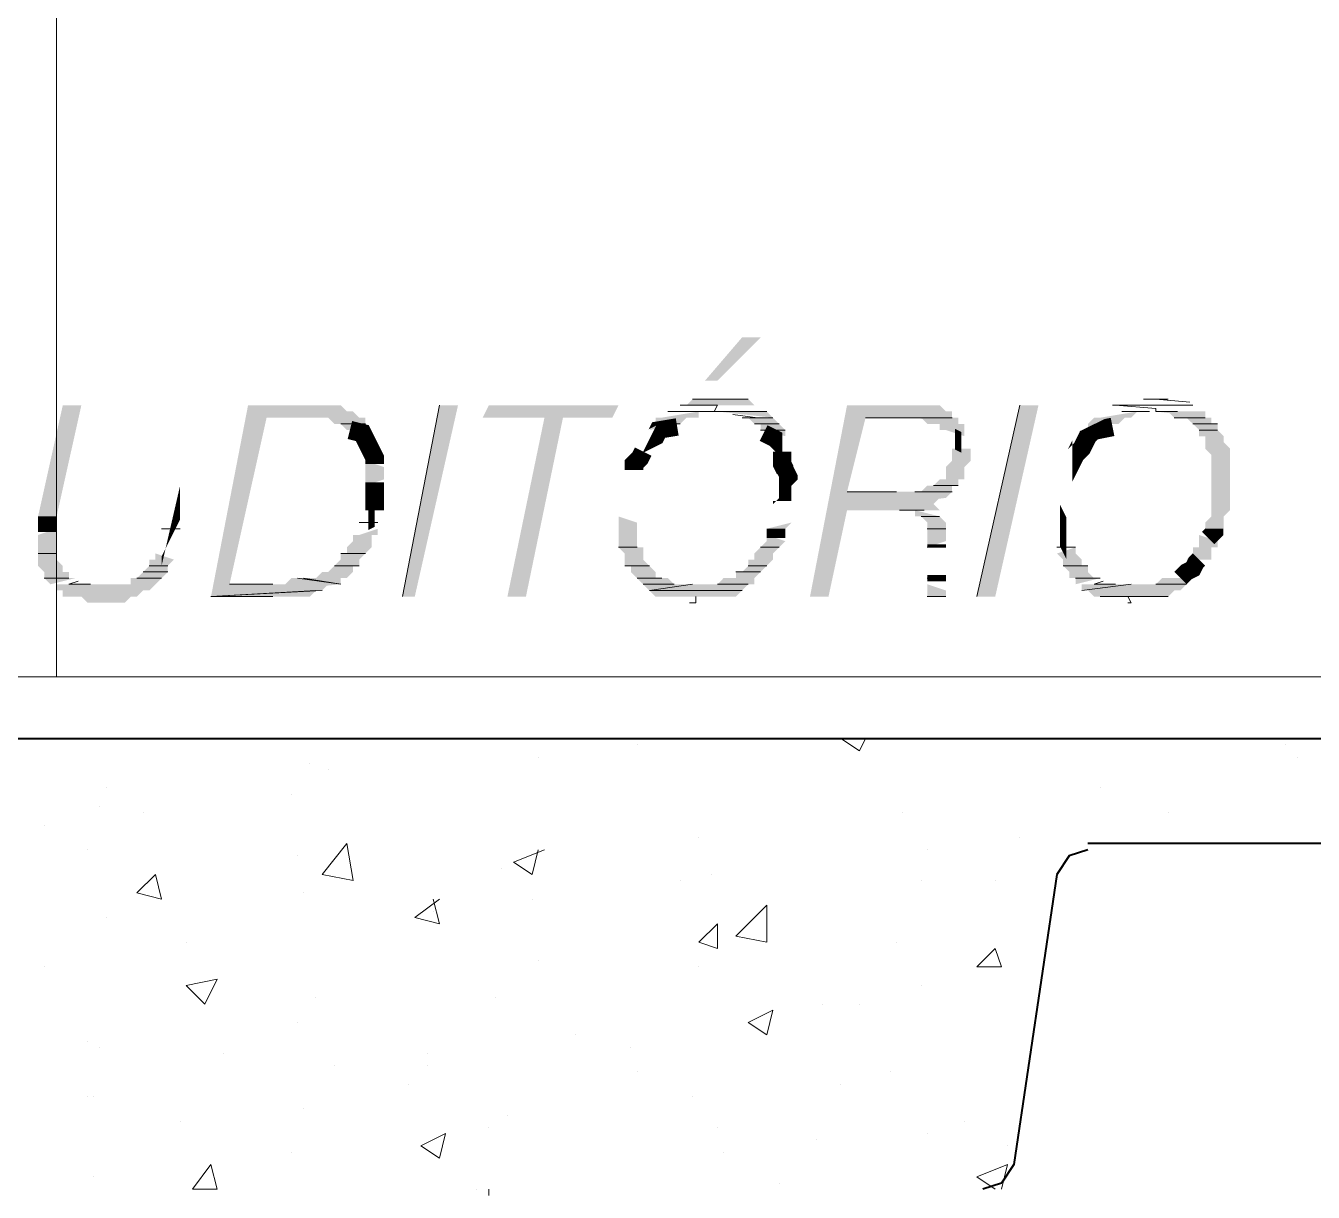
# Model space of a CAD drawing. Header units: millimetres. Extents: x 182 to 575, y -105 to 95.
# Drawn here: x 282.933 to 283.925, y 69.309 to 70.209 of the extents above; entities that cross this region are included whole.
import ezdxf

# ---------------------------------------------------------------- set-up
doc = ezdxf.new("R2010")
doc.units = ezdxf.units.MM
doc.header["$MEASUREMENT"] = 0
doc.layers.add('PDF_Geometry', color=7, linetype='Continuous')
doc.layers.add('PDF_Solid Fills', color=7, linetype='Continuous')

msp = doc.modelspace()

# ---------------------------------------------------------------- hatches: boundary and pattern name
at = {"layer": 'PDF_Solid Fills', "transparency": 33554559}
for points in [[(283.49925, 69.96815), (283.48497, 69.96815), (283.45639, 69.93481), (283.46592, 69.93481)], [(283.48973, 69.92053), (283.44687, 69.92053), (283.44211, 69.91577), (283.49449, 69.91577)], [(282.94211, 69.83005), (282.95639, 69.83005), (282.97544, 69.91577), (282.96115, 69.91577)], [(283.16592, 69.90624), (283.17068, 69.90148), (283.17544, 69.90148), (283.1802, 69.89672), (283.19925, 69.89672), (283.19449, 69.90148), (283.19449, 69.90624), (283.18973, 69.90624), (283.18496, 69.91101), (283.1802, 69.91101), (283.17544, 69.91577), (283.10401, 69.91577), (283.07544, 69.76815), (283.15163, 69.76815), (283.15611, 69.77263), (283.16116, 69.77291), (283.16491, 69.77667), (283.17544, 69.77767), (283.17544, 69.78244), (283.1802, 69.78244), (283.18496, 69.7872), (283.18496, 69.79196), (283.18973, 69.79196), (283.18973, 69.79672), (283.19449, 69.80148), (283.19925, 69.80624), (283.19925, 69.81577), (283.20401, 69.81577), (283.20401, 69.82053), (283.18973, 69.81577), (283.18496, 69.81577), (283.18496, 69.81101), (283.1802, 69.80624), (283.1802, 69.80148), (283.17544, 69.80148), (283.17544, 69.79672), (283.17068, 69.79196), (283.16592, 69.7872), (283.16116, 69.7872), (283.15639, 69.78244), (283.13735, 69.78244), (283.13258, 69.77767), (283.08973, 69.77767), (283.1183, 69.90624)], [(283.25163, 69.91577), (283.22306, 69.76815), (283.23258, 69.76815), (283.26592, 69.91577)], [(283.33258, 69.90624), (283.30401, 69.76815), (283.3183, 69.76815), (283.34687, 69.90624), (283.38496, 69.90624), (283.38973, 69.91577), (283.28973, 69.91577), (283.28496, 69.90624)], [(283.42306, 69.90624), (283.4183, 69.90624), (283.4183, 69.90148), (283.41354, 69.89672), (283.43735, 69.90148), (283.44211, 69.90624), (283.45163, 69.90624), (283.45163, 69.91101)], [(283.65163, 69.90148), (283.65163, 69.90624), (283.64687, 69.90624), (283.64687, 69.91101), (283.64211, 69.91101), (283.63735, 69.91577), (283.56592, 69.91577), (283.53735, 69.76815), (283.55163, 69.76815), (283.56592, 69.83482), (283.63735, 69.83482), (283.63258, 69.83958), (283.63667, 69.84366), (283.64211, 69.84434), (283.64687, 69.8491), (283.64687, 69.85386), (283.65163, 69.85386), (283.65163, 69.85862), (283.65639, 69.85862), (283.65639, 69.86815), (283.66115, 69.87291), (283.66115, 69.88243), (283.64687, 69.88243), (283.64687, 69.87291), (283.64211, 69.86815), (283.64211, 69.85862), (283.63735, 69.85862), (283.63258, 69.85386), (283.62782, 69.85386), (283.62306, 69.8491), (283.56592, 69.8491), (283.5802, 69.90624), (283.6183, 69.90624), (283.62385, 69.90545), (283.62782, 69.90148), (283.63735, 69.90148), (283.63735, 69.89672), (283.64211, 69.89672), (283.65639, 69.89196), (283.65639, 69.90148)], [(283.69925, 69.91577), (283.66592, 69.76815), (283.6802, 69.76815), (283.71354, 69.91577)], [(283.76115, 69.90624), (283.75639, 69.90624), (283.75163, 69.90148), (283.75163, 69.89672), (283.77068, 69.90148), (283.77544, 69.90148), (283.7802, 69.90624), (283.78496, 69.90624), (283.78973, 69.91101)], [(283.8149, 69.90965), (283.8183, 69.90624), (283.82782, 69.90624), (283.83259, 69.90148), (283.83735, 69.89672), (283.83735, 69.89196), (283.84211, 69.89196), (283.84211, 69.88243), (283.84687, 69.87767), (283.84687, 69.83005), (283.84211, 69.82529), (283.84211, 69.82053), (283.85639, 69.82053), (283.85639, 69.83005), (283.86116, 69.83482), (283.86116, 69.88243), (283.85639, 69.8872), (283.85639, 69.89196), (283.85163, 69.89672), (283.85163, 69.90148), (283.84687, 69.90148), (283.84687, 69.90624), (283.84211, 69.90624), (283.84211, 69.91101), (283.80401, 69.91101)], [(283.19449, 69.87291), (283.19449, 69.85386), (283.20877, 69.85862), (283.20877, 69.86815)], [(283.48497, 69.77291), (283.48973, 69.77767), (283.49449, 69.77767), (283.49449, 69.78244), (283.50401, 69.79196), (283.50878, 69.79672), (283.50878, 69.80148), (283.51354, 69.80624), (283.5183, 69.81101), (283.50401, 69.81577), (283.50401, 69.81101), (283.49925, 69.80624), (283.49449, 69.80148), (283.49449, 69.79672), (283.48973, 69.79672), (283.48973, 69.79196), (283.48497, 69.7872), (283.4802, 69.7872), (283.4802, 69.78244), (283.47068, 69.78244), (283.46592, 69.77767), (283.43259, 69.77767), (283.42782, 69.78244), (283.4183, 69.78244), (283.4183, 69.7872), (283.40877, 69.79672), (283.40877, 69.80624), (283.40401, 69.80624), (283.40401, 69.82529), (283.38973, 69.83005), (283.38973, 69.80624), (283.39449, 69.80148), (283.39449, 69.79196), (283.39925, 69.79196), (283.39925, 69.7872), (283.40401, 69.78244), (283.40877, 69.77767), (283.41354, 69.77291), (283.4183, 69.76815), (283.4802, 69.76815)], [(283.62782, 69.82529), (283.62782, 69.80624), (283.64211, 69.81101), (283.64211, 69.82529), (283.63735, 69.83005), (283.6183, 69.83482), (283.6183, 69.83005), (283.62306, 69.83005)], [(283.5183, 69.82053), (283.52306, 69.82529), (283.50401, 69.82053)], [(283.83735, 69.81577), (283.83735, 69.80624), (283.83259, 69.80624), (283.83259, 69.80148), (283.82782, 69.79672), (283.84687, 69.79672), (283.84687, 69.80624), (283.85163, 69.80624), (283.85163, 69.81101)], [(283.75163, 69.7872), (283.75163, 69.79196), (283.74687, 69.79196), (283.74687, 69.79672), (283.74211, 69.80148), (283.74211, 69.80624), (283.72782, 69.80148), (283.73258, 69.79672), (283.73258, 69.79196), (283.73734, 69.7872), (283.73734, 69.78244), (283.74211, 69.78244), (283.74211, 69.77767), (283.76115, 69.78244), (283.75639, 69.78244)], [(283.82306, 69.77291), (283.83259, 69.78244), (283.80877, 69.78244), (283.80401, 69.77767), (283.74687, 69.77767), (283.74687, 69.77291), (283.75163, 69.77291), (283.75639, 69.76815), (283.81353, 69.76815), (283.8183, 69.77291)], [(283.62782, 69.76815), (283.64211, 69.76815), (283.64211, 69.77291), (283.62782, 69.77767)]]:
    msp.add_hatch(color=256, dxfattribs=at).paths.add_polyline_path(points)
h = msp.add_hatch(color=256, dxfattribs=at)
h.paths.add_polyline_path([(283.50878, 69.90624), (283.50401, 69.91101), (283.46592, 69.91101)])
h.paths.add_polyline_path([(283.49925, 69.90148), (283.49925, 69.89672), (283.5183, 69.89196), (283.5183, 69.89672), (283.50878, 69.90624), (283.48973, 69.90624), (283.49449, 69.90148)])
h = msp.add_hatch(color=256, dxfattribs=at)
h.paths.add_polyline_path([(282.94687, 69.78244), (282.95163, 69.77767), (282.97068, 69.78244), (282.96592, 69.78244), (282.96592, 69.7872), (282.96115, 69.7872), (282.96115, 69.79196), (282.95639, 69.79672), (282.95639, 69.82053), (282.94211, 69.81577), (282.94211, 69.79196), (282.94687, 69.7872)])
h.paths.add_polyline_path([(283.01354, 69.77767), (282.95639, 69.77767), (282.95639, 69.77291), (282.96115, 69.77291), (282.96115, 69.76815), (282.97544, 69.76815), (282.9802, 69.76339), (283.00878, 69.76339), (283.01354, 69.76815), (283.0183, 69.76815), (283.02306, 69.77291), (283.02782, 69.77291), (283.03259, 69.77767), (283.03735, 69.78244), (283.04211, 69.7872), (283.04211, 69.79196), (283.04687, 69.79672), (283.03259, 69.80148), (283.03259, 69.79672), (283.02782, 69.79672), (283.02782, 69.79196), (283.0183, 69.78244), (283.01354, 69.78244)])

# ---------------------------------------------------------------- linework, layer by layer
at = {"layer": 'PDF_Geometry', "lineweight": 20}
for points in [[(282.95639, 73.35862), (282.95639, 73.15863), (282.95639, 72.85862), (282.95639, 69.70625)], [(284.82782, 69.90624), (284.82782, 72.85862), (282.95639, 72.85862), (282.95639, 69.70625), (283.92782, 69.70625)]]:
    msp.add_lwpolyline(points, dxfattribs=at)
at = {"layer": 'PDF_Geometry', "lineweight": 13}
for points in [[(283.06592, 69.91577, 0, 0, 0), (283.04449, 69.82291, 0.01429, 0.01429, 0), (283.04449, 69.81815, 0.01428, 0.01428, 0), (283.04449, 69.81339, 0, 0, 0), (283.04211, 69.80862, 0, 0, 0), (283.03973, 69.80386, 0, 0, 0), (283.03973, 69.7991, 0, 0, 0)], [(283.43497, 69.8991, 0.01347, 0.01347, 0), (283.42068, 69.89672, 0.01429, 0.01429, 0), (283.4183, 69.89196, 0.01429, 0.01429, 0), (283.41354, 69.88958, 0, 0, 0), (283.41116, 69.88482, 0, 0, 0), (283.40877, 69.88005, 0.01428, 0.01428, 0), (283.40639, 69.87529, 0.01428, 0.01428, 0), (283.40163, 69.87053, 0.01428, 0.01428, 0), (283.40163, 69.86577, 0, 0, 0), (283.40163, 69.86101, 0, 0, 0), (283.39925, 69.85624, 0, 0, 0), (283.39687, 69.85148, 0, 0, 0), (283.39687, 69.84672, 0, 0, 0), (283.39687, 69.84196, 0, 0, 0), (283.39687, 69.8372, 0, 0, 0), (283.39687, 69.83243, 0, 0, 0), (283.39687, 69.82767, 0, 0, 0)], [(283.50163, 69.89434, 0.01347, 0.01347, 0), (283.51116, 69.88958, 0.01428, 0.01428, 0), (283.51592, 69.88482, 0, 0, 0), (283.51592, 69.88005, 0.01428, 0.01428, 0), (283.51592, 69.87529, 0.01429, 0.01429, 0), (283.51592, 69.87053, 0.01429, 0.01429, 0), (283.5183, 69.86577, 0.01347, 0.01347, 0), (283.52068, 69.86101, 0.01428, 0.01428, 0), (283.52068, 69.85624, 0.01428, 0.01428, 0), (283.52068, 69.85148, 0, 0, 0), (283.51592, 69.84672, 0.01428, 0.01428, 0), (283.51592, 69.84196, 0, 0, 0), (283.51592, 69.8372, 0, 0, 0), (283.51592, 69.83243, 0, 0, 0), (283.51592, 69.82767, 0, 0, 0), (283.50639, 69.82291, 0, 0, 0)], [(283.64925, 69.89434, 0, 0, 0), (283.64925, 69.88958, 0.01428, 0.01428, 0), (283.65401, 69.8872, 0, 0, 0), (283.65401, 69.88243, 0, 0, 0)], [(283.77068, 69.8991, 0.01429, 0.01429, 0), (283.75877, 69.89672, 0.0101, 0.0101, 0), (283.75401, 69.89434, 0.01429, 0.01429, 0), (283.75163, 69.89196, 0.01429, 0.01429, 0), (283.74925, 69.8872, 0.01429, 0.01429, 0), (283.74687, 69.88243, 0.01428, 0.01428, 0), (283.74449, 69.88005, 0.01428, 0.01428, 0), (283.74211, 69.87767, 0.01428, 0.01428, 0), (283.73973, 69.87291, 0, 0, 0), (283.73973, 69.86815, 0, 0, 0), (283.73496, 69.86339, 0, 0, 0), (283.73496, 69.85862, 0, 0, 0), (283.73496, 69.85386, 0, 0, 0), (283.73496, 69.8491, 0, 0, 0), (283.73258, 69.84434, 0, 0, 0), (283.7302, 69.84196, 0, 0, 0), (283.7302, 69.8372, 0, 0, 0), (283.7302, 69.83243, 0, 0, 0), (283.7302, 69.82767, 0, 0, 0), (283.7302, 69.82291, 0.01429, 0.01429, 0), (283.73258, 69.81815, 0.01429, 0.01429, 0), (283.73496, 69.81339, 0, 0, 0), (283.73496, 69.80862, 0, 0, 0), (283.73496, 69.80386, 0, 0, 0)], [(283.20163, 69.85624, 0.01428, 0.01428, 0), (283.20163, 69.85386, 0.01428, 0.01428, 0), (283.20163, 69.8491, 0.01428, 0.01428, 0), (283.20163, 69.84434, 0.01428, 0.01428, 0), (283.20163, 69.83958, 0.01428, 0.01428, 0), (283.20163, 69.83482, 0, 0, 0), (283.20163, 69.83005, 0.01429, 0.01429, 0), (283.19687, 69.82767, 0, 0, 0), (283.19687, 69.82291, 0, 0, 0), (283.19687, 69.81815, 0, 0, 0)], [(283.63497, 69.80862, 0.01428, 0.01428, 0), (283.63497, 69.80624, 0, 0, 0), (283.63497, 69.78482, 0.01428, 0.01428, 0), (283.63497, 69.78005, 0, 0, 0), (283.63497, 69.77529, 0, 0, 0)]]:
    msp.add_lwpolyline(points, format="xyseb", dxfattribs=at)
for points in [[(283.44687, 69.92053), (283.48973, 69.92053), (283.44687, 69.92053)], [(283.48973, 69.92053), (283.44687, 69.92053), (283.48973, 69.92053)], [(283.81353, 69.92053), (283.79449, 69.92053), (283.81353, 69.92053)], [(283.80639, 69.92053), (283.80401, 69.92053), (283.80401, 69.92053), (283.80401, 69.92053), (283.80401, 69.92053), (283.80401, 69.92053), (283.8302, 69.91815)], [(283.22306, 69.76815), (283.25163, 69.91577), (283.22306, 69.76815)], [(283.42782, 69.91101), (283.50401, 69.91101), (283.42782, 69.91101)], [(283.48496, 69.91101), (283.46354, 69.91101), (283.46592, 69.91577), (283.43735, 69.91577)], [(283.45401, 69.91101), (283.44211, 69.91101), (283.46354, 69.91101)], [(283.47782, 69.90863), (283.49687, 69.90624), (283.48973, 69.90624)], [(283.66592, 69.76815), (283.69925, 69.91577), (283.66592, 69.76815)], [(283.77068, 69.91577), (283.83259, 69.91577), (283.77068, 69.91577)], [(283.82068, 69.91101), (283.80401, 69.91101), (283.80401, 69.91339), (283.77306, 69.91577)], [(283.79211, 69.91101), (283.77782, 69.91101), (283.79925, 69.91101)], [(283.17544, 69.90148), (283.19449, 69.90148), (283.17544, 69.90148)], [(283.43735, 69.90148), (283.4183, 69.90148), (283.43735, 69.90148)], [(283.50878, 69.90624), (283.48497, 69.90624), (283.50878, 69.90624)], [(283.51354, 69.90148), (283.49449, 69.90148), (283.51354, 69.90148)], [(283.8183, 69.90624), (283.84211, 69.90624), (283.8183, 69.90624)], [(283.83259, 69.90148), (283.85163, 69.90148), (283.83259, 69.90148)], [(283.49925, 69.89672), (283.5183, 69.89672), (283.49925, 69.89672)], [(283.83735, 69.89672), (283.85163, 69.89672), (283.83735, 69.89672)], [(283.56592, 69.8491), (283.60401, 69.8491), (283.56592, 69.8491)], [(283.6183, 69.8491), (283.64687, 69.8491), (283.6183, 69.8491)], [(283.63258, 69.85386), (283.65163, 69.85386), (283.63258, 69.85386)], [(283.61592, 69.83482), (283.62544, 69.83482), (283.60639, 69.83482)], [(283.63735, 69.83005), (283.62306, 69.83005), (283.63735, 69.83005)], [(283.62306, 69.83005), (283.63735, 69.83005), (283.62306, 69.83005)], [(283.03735, 69.82053), (283.05163, 69.82053), (283.03735, 69.82053)], [(283.20401, 69.82529), (283.18973, 69.82529), (283.20401, 69.82529)], [(283.62782, 69.82053), (283.64211, 69.82053), (283.62782, 69.82053)], [(282.95639, 69.80148), (282.94211, 69.80148), (282.95639, 69.80148)], [(282.94211, 69.80148), (282.95639, 69.80148), (282.94211, 69.80148)], [(283.19449, 69.80148), (283.17544, 69.80148), (283.19449, 69.80148)], [(283.38973, 69.80624), (283.40401, 69.80624), (283.38973, 69.80624)], [(283.49925, 69.80624), (283.51354, 69.80624), (283.49925, 69.80624)], [(283.51354, 69.80624), (283.49925, 69.80624), (283.51354, 69.80624)], [(283.62782, 69.80624), (283.64211, 69.80624), (283.62782, 69.80624)], [(283.72782, 69.80624), (283.74211, 69.80624), (283.72782, 69.80624)], [(283.74211, 69.80624), (283.72782, 69.80624), (283.74211, 69.80624)], [(283.04211, 69.79196), (283.02782, 69.79196), (283.04211, 69.79196)], [(283.17068, 69.79196), (283.18973, 69.79196), (283.17068, 69.79196)], [(283.41354, 69.79196), (283.39449, 69.79196), (283.41354, 69.79196)], [(283.41354, 69.79196), (283.39925, 69.79196), (283.41354, 69.79196)], [(283.50401, 69.79196), (283.48973, 69.79196), (283.50401, 69.79196)], [(283.73258, 69.79196), (283.75163, 69.79196), (283.73258, 69.79196)], [(283.75163, 69.79196), (283.73258, 69.79196), (283.75163, 69.79196)], [(282.96592, 69.78244), (282.94687, 69.78244), (282.96592, 69.78244)], [(282.94687, 69.78244), (282.96592, 69.78244), (282.94687, 69.78244)], [(282.98258, 69.77767), (282.96592, 69.77767), (282.97306, 69.78005)], [(283.03735, 69.78244), (283.0183, 69.78244), (283.03735, 69.78244)], [(283.02306, 69.7872), (283.04211, 69.7872), (283.02306, 69.7872)], [(283.40401, 69.78244), (283.42306, 69.78244), (283.40401, 69.78244)], [(283.49925, 69.7872), (283.4802, 69.7872), (283.49925, 69.7872)], [(283.62782, 69.78244), (283.64211, 69.78244), (283.62782, 69.78244)], [(283.76115, 69.78244), (283.74211, 69.78244), (283.76115, 69.78244)], [(283.77306, 69.77767), (283.75639, 69.77767), (283.76354, 69.78005)], [(283.08973, 69.77767), (283.12306, 69.77767), (283.08973, 69.77767)], [(283.40877, 69.77767), (283.43259, 69.77767), (283.40877, 69.77767)], [(283.43259, 69.77767), (283.40877, 69.77767), (283.43259, 69.77767)], [(283.48497, 69.77291), (283.41354, 69.77291), (283.48497, 69.77291)], [(283.41354, 69.77291), (283.48497, 69.77291), (283.41354, 69.77291)], [(283.44925, 69.76815), (283.44925, 69.76815), (283.44925, 69.76815), (283.44925, 69.76339), (283.44449, 69.76339), (283.44449, 69.76339), (283.44449, 69.76339)], [(283.64211, 69.76815), (283.62782, 69.76815), (283.64211, 69.76815)], [(283.76115, 69.76815), (283.80401, 69.76815), (283.76115, 69.76815)], [(283.78258, 69.76339), (283.78496, 69.76339), (283.78496, 69.76339), (283.78496, 69.76339), (283.78496, 69.76339), (283.78258, 69.76815), (283.78258, 69.76815), (283.81353, 69.76815)], [(283.82782, 69.77767), (283.80401, 69.77767), (283.82782, 69.77767)], [(280.29925, 69.70625), (299.30401, 69.70625)], [(282.92306, 69.70625), (283.17068, 69.70625)], [(283.29925, 69.70625), (283.54687, 69.70625)], [(283.67068, 69.70625), (283.92306, 69.70625)]]:
    msp.add_lwpolyline(points, dxfattribs=at)
for points, const_width in [([(283.18258, 69.89672), (283.19211, 69.89434), (283.19449, 69.88958), (283.19687, 69.88482), (283.19925, 69.88005), (283.20163, 69.87529), (283.20163, 69.87053)], 0.01428), ([(282.94925, 69.83005), (282.94925, 69.82767), (282.94925, 69.82291), (282.94925, 69.81815)], 0.01429), ([(283.51116, 69.82053), (283.51116, 69.81815), (283.51116, 69.81339)], 0.01429), ([(283.84925, 69.82053), (283.84925, 69.81815), (283.84449, 69.81339)], 0.01347), ([(283.83735, 69.79672), (283.83497, 69.79434), (283.83258, 69.78958), (283.82782, 69.7872), (283.82306, 69.78244)], 0.01347)]:
    msp.add_lwpolyline(points, dxfattribs=dict(at, const_width=const_width))
for points in [[(283.64687, 69.90624), (283.5802, 69.90624), (283.64687, 69.90624)], [(283.14211, 69.78244), (283.17544, 69.77767), (283.14211, 69.78244)], [(283.14687, 69.78244), (283.17544, 69.77767), (283.14687, 69.78244)], [(283.15639, 69.77291), (283.07544, 69.76815), (283.15639, 69.77291)], [(283.16116, 69.77291), (283.07544, 69.76815), (283.16116, 69.77291)], [(283.12306, 69.76815), (283.07544, 69.76815), (283.12306, 69.76815)], [(283.44687, 69.77767), (283.41354, 69.77291), (283.44687, 69.77767)], [(283.46592, 69.77767), (283.48973, 69.77767), (283.46592, 69.77767)], [(283.78496, 69.77767), (283.74687, 69.77291), (283.78496, 69.77767)]]:
    msp.add_lwpolyline(points, close=True, dxfattribs=at)
at = {"layer": 'PDF_Geometry', "lineweight": 40}
for points in [[(280.72306, 69.30625), (280.30401, 69.30625), (280.30401, 69.65863), (299.30401, 69.65863), (299.30401, 69.30625), (297.76592, 69.30625)], [(283.75163, 69.57291), (283.73734, 69.56815), (283.72782, 69.55386), (283.69449, 69.33005), (283.68496, 69.31577), (283.67068, 69.31101)], [(284.32306, 69.57767), (283.75163, 69.57767)]]:
    msp.add_lwpolyline(points, dxfattribs=at)
at = {"layer": 'PDF_Geometry', "lineweight": 0}
for points in [[(283.40401, 69.65386), (283.40401, 69.65386)], [(283.56116, 69.65863), (283.57544, 69.6491), (283.5802, 69.65863)], [(283.90401, 69.65386), (283.90401, 69.65386)], [(283.15163, 69.63958), (283.15163, 69.63958)], [(283.32782, 69.64434), (283.32782, 69.64434)], [(283.91354, 69.64434), (283.91354, 69.64434)], [(283.16592, 69.63482), (283.16592, 69.63482)], [(282.99449, 69.62053), (282.99449, 69.62053)], [(283.76115, 69.62053), (283.76115, 69.62053)], [(283.13735, 69.61577), (283.13735, 69.61577)], [(282.98973, 69.60624), (282.98973, 69.60624)], [(283.02306, 69.60148), (283.02306, 69.60148)], [(283.60877, 69.60148), (283.60877, 69.60148)], [(283.81353, 69.60148), (283.81353, 69.60148)], [(282.94687, 69.59196), (282.94687, 69.59196)], [(283.45163, 69.58243), (283.45163, 69.58243)], [(283.69925, 69.58243), (283.69925, 69.58243)], [(282.9802, 69.57291), (282.9802, 69.57291)], [(283.32782, 69.57291), (283.32306, 69.55386), (283.30877, 69.56339), (283.33258, 69.57291)], [(283.62782, 69.57291), (283.62782, 69.57291)], [(283.14211, 69.56815), (283.14211, 69.56815)], [(283.29925, 69.55862), (283.29925, 69.55862)], [(283.29925, 69.55862), (283.29925, 69.55862)], [(283.46116, 69.55386), (283.46116, 69.55386)], [(283.43735, 69.5491), (283.43735, 69.5491)], [(283.62306, 69.5491), (283.62306, 69.5491)], [(283.6802, 69.5491), (283.6802, 69.5491)], [(283.14687, 69.53958), (283.14687, 69.53958)], [(283.24687, 69.53481), (283.25163, 69.51577), (283.23258, 69.52053), (283.25163, 69.53481)], [(283.32306, 69.53481), (283.32306, 69.53481)], [(282.99449, 69.52053), (282.99449, 69.52053)], [(283.24687, 69.52529), (283.24687, 69.52529)], [(283.50401, 69.51577), (283.50401, 69.51577)], [(283.05639, 69.50148), (283.05639, 69.50148)], [(283.60401, 69.50148), (283.60401, 69.50148)], [(282.94687, 69.48243), (282.94687, 69.48243)], [(283.32782, 69.4872), (283.32782, 69.4872)], [(283.45163, 69.48243), (283.45163, 69.48243)], [(283.62306, 69.46815), (283.62306, 69.46815)], [(283.15639, 69.45862), (283.15639, 69.45862)], [(283.29449, 69.45862), (283.29449, 69.45862)], [(283.54687, 69.45386), (283.54687, 69.45386)], [(283.57544, 69.45386), (283.57544, 69.45386)], [(283.14211, 69.43958), (283.14211, 69.43958)], [(282.9802, 69.42529), (282.9802, 69.42529)], [(282.98973, 69.42053), (282.98973, 69.42053)], [(283.35639, 69.43005), (283.35639, 69.43005)], [(283.39925, 69.42053), (283.39925, 69.42053)], [(283.08497, 69.41577), (283.08497, 69.41577)], [(283.24211, 69.41577), (283.24211, 69.41577)], [(283.17068, 69.40624), (283.17068, 69.40624)], [(283.24211, 69.40624), (283.24211, 69.40624)], [(283.40401, 69.40148), (283.40401, 69.40148)], [(283.59925, 69.40148), (283.59925, 69.40148)], [(283.22782, 69.39196), (283.22782, 69.39196)], [(283.56116, 69.39196), (283.56116, 69.39196)], [(282.9802, 69.38243), (282.9802, 69.38243)], [(282.98496, 69.38243), (282.98496, 69.38243)], [(283.44687, 69.38243), (283.44687, 69.38243)], [(283.14687, 69.37291), (283.14687, 69.37291)], [(283.05163, 69.36339), (283.05163, 69.36339)], [(283.30401, 69.36815), (283.30401, 69.36815)], [(283.65639, 69.36339), (283.65639, 69.36339)], [(283.28973, 69.35863), (283.28973, 69.35863)], [(283.46592, 69.35863), (283.46592, 69.35863)], [(283.62782, 69.35386), (283.62782, 69.35386)], [(283.54211, 69.3491), (283.54211, 69.3491)], [(283.68973, 69.34434), (283.68973, 69.34434)], [(283.13735, 69.33958), (283.13735, 69.33958)], [(283.47068, 69.33958), (283.47068, 69.33958)], [(283.6802, 69.31101), (283.66592, 69.32053), (283.68973, 69.33005), (283.68496, 69.31101)], [(282.98496, 69.32053), (282.98496, 69.32053)], [(283.51354, 69.31577), (283.51354, 69.31577)], [(283.2802, 69.31101), (283.2802, 69.31101)]]:
    msp.add_lwpolyline(points, dxfattribs=at)
for points in [[(283.18496, 69.5491), (283.16116, 69.55386), (283.1802, 69.57767)], [(283.03259, 69.55386), (283.03735, 69.53481), (283.0183, 69.53958)], [(283.50401, 69.50148), (283.4802, 69.50624), (283.50401, 69.53005)], [(283.46592, 69.51577), (283.46592, 69.49672), (283.45163, 69.50148)], [(283.6802, 69.49672), (283.68496, 69.48243), (283.66592, 69.48243)], [(283.0802, 69.47291), (283.07068, 69.45386), (283.05639, 69.46815)], [(283.50878, 69.4491), (283.50401, 69.43005), (283.48973, 69.43958)], [(283.25639, 69.35386), (283.25163, 69.33482), (283.23735, 69.34434)], [(283.07544, 69.33005), (283.0802, 69.31101), (283.06116, 69.31101)], [(283.28973, 69.31101), (283.28973, 69.30625)]]:
    msp.add_lwpolyline(points, close=True, dxfattribs=at)
at = {"layer": 'PDF_Solid Fills', "transparency": 33554559}
for points in [[(283.77544, 69.91577), (283.77544, 69.91577), (283.83259, 69.91577)], [(283.77544, 69.91577), (283.83259, 69.91577), (283.83259, 69.91577)]]:
    msp.add_solid(points, dxfattribs=at)

doc.saveas('drawing.dxf')
